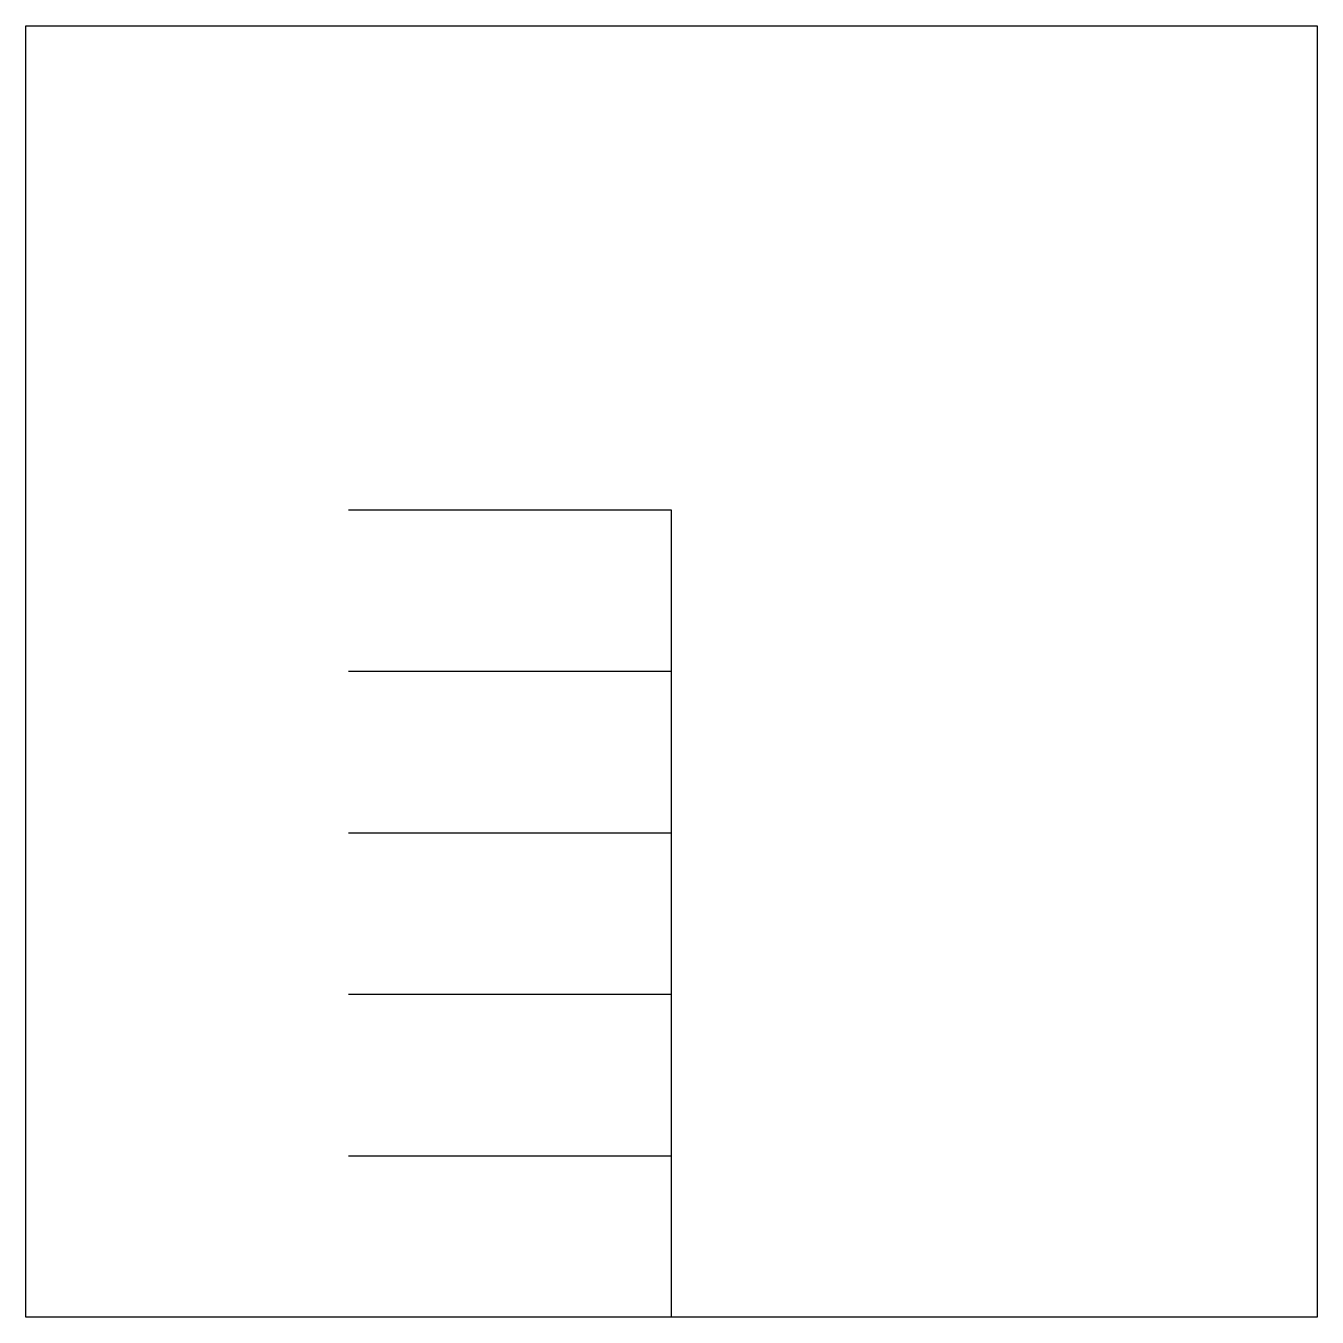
# Model space of a CAD drawing. Extents: x 0 to 0.25, y -0.125 to 0.125.
import ezdxf

# ---------------------------------------------------------------- set-up
doc = ezdxf.new("R2010")
doc.units = 0
doc.layers.get('0').update_dxf_attribs({"linetype": 'CONTINUOUS'})
doc.layers.add('4', color=4, linetype='CONTINUOUS')

msp = doc.modelspace()

# ---------------------------------------------------------------- linework, layer by layer
at = {"color": 0}
for p, q in [((0, -0.125), (0, 0.125)), ((0, 0.125), (0.25, 0.125)), ((0.25, 0.125), (0.25, -0.125)), ((0.25, -0.125), (0, -0.125))]:
    msp.add_line(p, q, dxfattribs=at)
at = {"layer": '4', "color": 0}
for p, q in [((0.125, 0.03125), (0.0625, 0.03125)), ((0.125, -0.125), (0.125, 0.03125)), ((0.125, 0), (0.0625, 0)), ((0.0625, -0.03125), (0.125, -0.03125)), ((0.125, -0.0625), (0.0625, -0.0625)), ((0.0625, -0.09375), (0.125, -0.09375))]:
    msp.add_line(p, q, dxfattribs=at)

doc.saveas('drawing.dxf')
